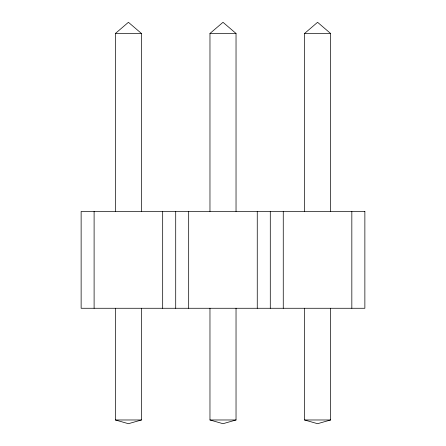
<?xml version="1.0" encoding="UTF-8"?>
<svg xmlns="http://www.w3.org/2000/svg" width="446" height="446" viewBox="0 0 446 446"><rect width="100%" height="100%" fill="white"/><g stroke="black" fill="none" stroke-linecap="round" stroke-linejoin="round"><path stroke-width="0.67" d="M115.391 211.454L115.391 33.472L128.42 22.3L141.454 33.472L141.454 211.454M209.966 211.454L209.966 33.472L223 22.3L236.034 33.472L236.034 211.454M304.546 211.454L304.546 33.472L317.58 22.3L330.609 33.472L330.609 211.454M141.454 308.27L141.454 419.976L128.42 423.7L115.391 419.976L115.391 308.27M236.034 308.27L236.034 419.976L223 423.7L209.966 419.976L209.966 308.27M330.609 308.27L330.609 419.976L317.58 423.7L304.546 419.976L304.546 308.27M115.391 33.472L141.454 33.472M209.966 33.472L236.034 33.472M304.546 33.472L330.609 33.472M115.391 419.976L141.454 419.976M209.966 419.976L236.034 419.976M304.546 419.976L330.609 419.976M351.833 211.454L351.833 308.27M283.26 211.454L283.26 308.27M270.287 211.454L270.287 308.27M257.258 211.454L257.258 308.27M188.68 211.454L188.68 308.27M175.713 211.454L175.713 308.27M162.679 211.454L162.679 308.27M94.106 211.454L94.106 308.27M364.867 211.454L81.133 211.454L81.133 308.27L364.867 308.27L364.867 211.454"/></g></svg>
